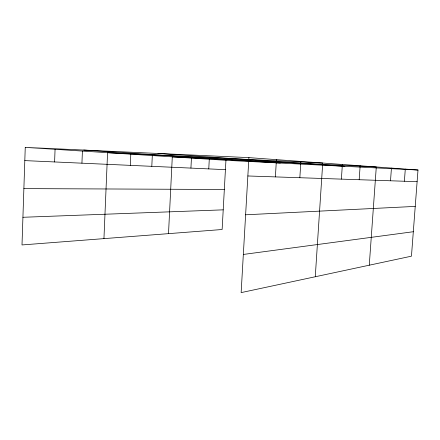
<?xml version="1.0" encoding="UTF-8"?>
<svg xmlns="http://www.w3.org/2000/svg" width="440" height="440" viewBox="0 0 440 440"><rect width="100%" height="100%" fill="white"/><g stroke="black" fill="none" stroke-linecap="round" stroke-linejoin="round"><path stroke-width="0.66" d="M25.25 147.389L22 244.943L222.129 229.51L225.94 160.303L25.25 147.389L248.908 157.625L418 170.022L411.455 256.173L241.137 292.611L248.908 157.625M54.604 161.948L55.066 149.309M81.934 163.18L82.412 151.069M103.945 238.623L107.569 152.686L322.724 163.037L315.266 276.755M130.3 165.363L130.801 154.181M151.805 166.331L152.312 155.568M168.509 233.646L172.293 156.849L376.288 166.964L369.27 265.199M190.927 168.097L191.444 158.087M208.769 168.905L209.281 159.231M275.385 176.902L276.43 159.638M299.844 177.727L300.872 161.43M341.385 179.124L342.375 164.472M359.172 179.724L360.146 165.776M390.511 180.78L391.441 168.075M404.388 181.247L405.295 169.087M243.337 254.447L413.314 231.726M245.619 214.792L415.239 206.399M22.919 217.283L223.212 209.847M23.875 188.606L224.334 189.492M247.852 175.972L417.115 181.676M24.811 160.606L225.429 169.653M225.94 160.303L418 170.022M83.738 150.062L280.274 163.053M157.977 153.461L344.867 166.32"/></g></svg>
